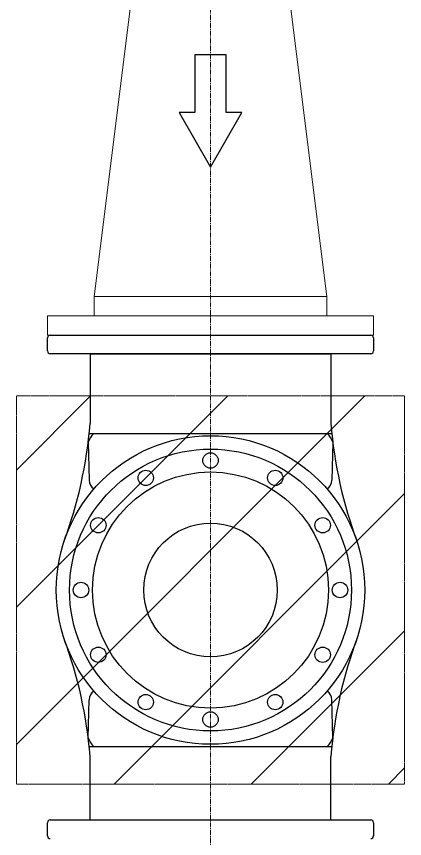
# Model space of a CAD drawing. Header units: inches. Extents: x 86328 to 235202, y 68629 to 184293.
# Drawn here: x 170241 to 171241, y 128245 to 130363 of the extents above; entities that cross this region are included whole.
import ezdxf

# ---------------------------------------------------------------- set-up
doc = ezdxf.new("R2010")
doc.units = ezdxf.units.IN
doc.header["$MEASUREMENT"] = 0
doc.linetypes.add('CENTER', pattern=[2, 1.25, -0.25, 0.25, -0.25])
doc.linetypes.add('HIDDEN', pattern=[0.375, 0.25, -0.125])
doc.layers.add('.5', color=8, linetype='Continuous', lineweight=0)
doc.layers.add('DIM', color=251, linetype='Continuous', lineweight=0)
doc.layers.add('ID_LEGEND', color=3, linetype='Continuous')
doc.layers.add('PIPE', color=3, linetype='Continuous')

msp = doc.modelspace()

# ---------------------------------------------------------------- linework, layer by layer
at = {"layer": '.5', "color": 8, "linetype": 'CENTER', "ltscale": 10}
msp.add_line((170741.1, 146226), (170741.1, 122881.3), dxfattribs=at)
at = {"color": 8}
for p, q in [((170781.6, 130263.8), (170700.6, 130263.8)), ((170700.6, 130263.8), (170700.6, 130115.4)), ((170781.6, 130115.4), (170781.6, 130263.8)), ((170700.6, 130115.4), (170660.1, 130115.4)), ((170660.1, 130115.4), (170741.1, 129974.8)), ((170741.1, 129974.8), (170822.1, 130115.4)), ((170822.1, 130115.4), (170781.6, 130115.4))]:
    msp.add_line(p, q, dxfattribs=at)
at = {"color": 8, "lineweight": -3, "ltscale": 5}
for p, q in [((170321.1, 129500.9), (170321.1, 129534.4)), ((170328.3, 129541.7), (171153.9, 129541.7)), ((171161.1, 129534.4), (171161.1, 129500.9)), ((171153.9, 129493.7), (170328.3, 129493.7)), ((170328.3, 128292.6), (171153.9, 128292.6)), ((170321.1, 128251.8), (170321.1, 128285.3)), ((171161.1, 128285.3), (171161.1, 128251.8))]:
    msp.add_line(p, q, dxfattribs=at)
for centre, start, end in [((170328.3, 129534.4), 90, 180), ((171153.9, 129534.4), 0, 90), ((170328.3, 129500.9), 180, 270), ((171153.9, 129500.9), 270, 0), ((170328.3, 128285.3), 90, 180), ((171153.9, 128285.3), 0, 90), ((170328.3, 128251.8), 180, 270), ((171153.9, 128251.8), 270, 0)]:
    msp.add_arc(centre, 7.24, start, end, dxfattribs=at)
at = {"layer": 'DIM', "color": 8, "linetype": 'Continuous', "ltscale": 10}
for p, q in [((170441.1, 129641.7), (170566.1, 130641.7)), ((171041.1, 129641.7), (170916.1, 130641.7)), ((170441.1, 129591.7), (170441.1, 129641.7)), ((171041.1, 129641.7), (170441.1, 129641.7)), ((171041.1, 129591.7), (171041.1, 129641.7)), ((171161.1, 129591.7), (170321.1, 129591.7)), ((170321.1, 129591.7), (170321.1, 129541.7)), ((171041.1, 129591.7), (170441.1, 129591.7)), ((171161.1, 129541.7), (171161.1, 129591.7)), ((170321.1, 129541.7), (171161.1, 129541.7))]:
    msp.add_line(p, q, dxfattribs=at)
at = {"layer": 'DIM', "color": 8, "linetype": 'HIDDEN', "ltscale": 7}
for p, q in [((171241.1, 129385), (170241.1, 129385)), ((170241.1, 129385), (170241.1, 128385)), ((171241.1, 128385), (171241.1, 129385)), ((170241.1, 128385), (171241.1, 128385))]:
    msp.add_line(p, q, dxfattribs=at)
at = {"layer": 'DIM', "color": 8, "linetype": 'Continuous'}
for p, q in [((170241.1, 129194.2), (170432, 129385)), ((170241.1, 128840.6), (170785.5, 129385)), ((170241.1, 128487.1), (171139.1, 129385)), ((170492.6, 128385), (171241.1, 129133.5)), ((170846.2, 128385), (171241.1, 128779.9)), ((171199.7, 128385), (171241.1, 128426.4))]:
    msp.add_line(p, q, dxfattribs=at)
at = {"layer": 'ID_LEGEND', "color": 8}
msp.add_circle((170741.1, 128885), 172.1, dxfattribs=at)
at = {"layer": 'PIPE', "color": 8}
for p, q in [((170431, 129493.7), (170431, 129313.8)), ((170431, 129493.7), (171051.2, 129493.7)), ((171051.2, 129493.7), (171051.2, 129313.8)), ((170428.6, 129288.2), (171053.6, 129288.2)), ((170426, 129265.7), (170428.6, 129168.1)), ((171056.1, 129265.7), (171053.6, 129168.1)), ((170426, 128504.4), (170428.6, 128602)), ((171056.1, 128504.4), (171053.6, 128602)), ((170428.6, 128481.9), (171053.6, 128481.9)), ((170431, 128292.6), (170431, 128456.3)), ((171051.2, 128292.6), (171051.2, 128456.3)), ((170431, 128292.6), (171051.2, 128292.6))]:
    msp.add_line(p, q, dxfattribs=at)
for centre, radius in [((170741.1, 128885), 397.5), ((170741.1, 128885), 363.2), ((170741.1, 129218.7), 19.8), ((170741.1, 128885), 304.2), ((170574.3, 129174), 19.8), ((170907.9, 129174), 19.8), ((170452.1, 129051.9), 19.8), ((171030.1, 129051.9), 19.8), ((170407.4, 128885), 19.8), ((171074.8, 128885), 19.8), ((170452.1, 128718.2), 19.8), ((171030.1, 128718.2), 19.8), ((170574.3, 128596.1), 19.8), ((170907.9, 128596.1), 19.8), ((170741.1, 128551.4), 19.8)]:
    msp.add_circle(centre, radius, dxfattribs=at)
for centre, radius, start, end in [((169290.1, 129407), 1144.7, 339.6588, 355.3314), ((172192.1, 129407), 1144.7, 184.6686, 200.3412), ((170467.1, 129254.9), 42.5, 128.4992, 165.2516), ((171015.1, 129254.9), 42.5, 14.7484, 51.5008), ((170455.1, 129167.6), 26.5, 178.8653, 237.0344), ((171027.1, 129167.6), 26.5, 302.9656, 1.1347), ((169290.1, 128363.1), 1144.7, 4.6686, 20.3412), ((172192.1, 128363.1), 1144.7, 159.6588, 175.3314), ((170455.1, 128602.5), 26.5, 122.9656, 181.1347), ((171027.1, 128602.5), 26.5, 358.8653, 57.0344), ((170467.1, 128515.2), 42.5, 194.7484, 231.5008), ((171015.1, 128515.2), 42.5, 308.4992, 345.2516)]:
    msp.add_arc(centre, radius, start, end, dxfattribs=at)

doc.saveas('drawing.dxf')
